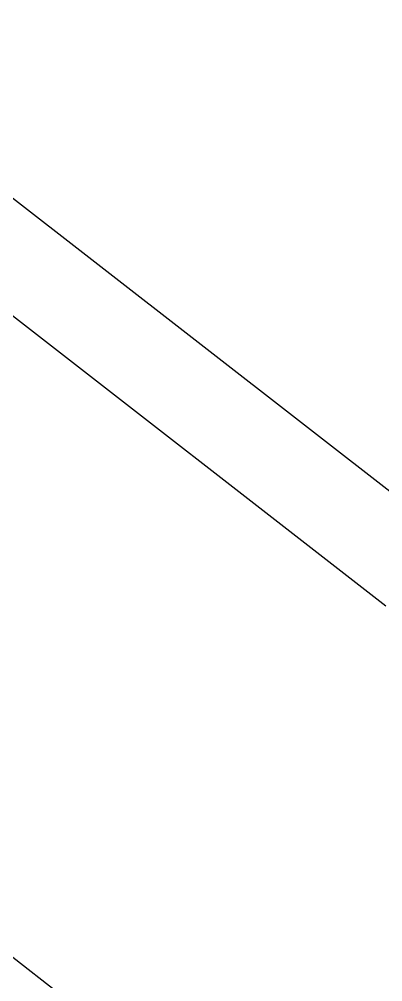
# Model space of a CAD drawing. Header units: feet. Extents: x -99009 to 3252343, y -11094690 to 9035152.
# Drawn here: x 2482400.1 to 2482561.2, y -1962059.1 to -1961633.1 of the extents above; entities that cross this region are included whole.
import ezdxf

# ---------------------------------------------------------------- set-up
doc = ezdxf.new("R2010")
doc.units = ezdxf.units.FT
doc.layers.add('1', color=1, linetype='Continuous')
doc.layers.add('ASSEM_MEMBER_1', color=7, linetype='Continuous')

# ---------------------------------------------------------------- blocks, each defined once
blk = doc.blocks.new('CAMERA 01')
at = {"layer": 'ASSEM_MEMBER_1', "color": 7, "linetype": 'Continuous', "transparency": 33554684}
for p, q in [((1849481.64, -2406.25), (1849127.86, -2246.47)), ((1849381.16, -2405.96), (1849165.92, -2308.75)), ((1849190.21, -2565.82), (1848856.19, -2414.97))]:
    blk.add_line(p, q, dxfattribs=at)

msp = doc.modelspace()

# ---------------------------------------------------------------- hatches: boundary and pattern name
h = msp.add_hatch()
h.set_pattern_fill('ACAD_ISO06W100', color=3, scale=250, angle=45.0650517, style=0)
h.set_pattern_definition([(45.06505, (3631160, -1324213.2), (-884.8864, 882.8794), [6000, -750, 125, -750, 125, -1625]), (45.06505, (3631160, -1324213.2), (-884.8864, 882.8794), [-8500, 125, -750])])
h.paths.add_polyline_path([(2509400.40593, -1941970.88363), (2508486.43847, -1941162.4145), (2460377.81695, -1941217.03545), (2459879.56432, -1942756.35235), (2459903.4081, -1963757.29307), (2460403.97546, -1964256.72506), (2508925.64567, -1964201.63515), (2509425.07766, -1963701.06779)])
h.paths.add_polyline_path([(2481953.05645, -1947942.20714), (2481959.13495, -1953295.98271), (2486170.4077, -1953291.20137), (2486164.3292, -1947937.4258)], flags=24)

# ---------------------------------------------------------------- linework, layer by layer
at = {"layer": '1'}
msp.add_arc((2520410.24778, -1978395.99612), 100000, 84.1346387202, 194.3871675539, dxfattribs=at)

# ---------------------------------------------------------------- block references
at = {"transparency": 33554684, "xscale": -1, "rotation": 297.8608765568785}
msp.add_blockref('CAMERA 01', (3348767.45077, -3595633.45393), dxfattribs=at)

doc.saveas('drawing.dxf')
